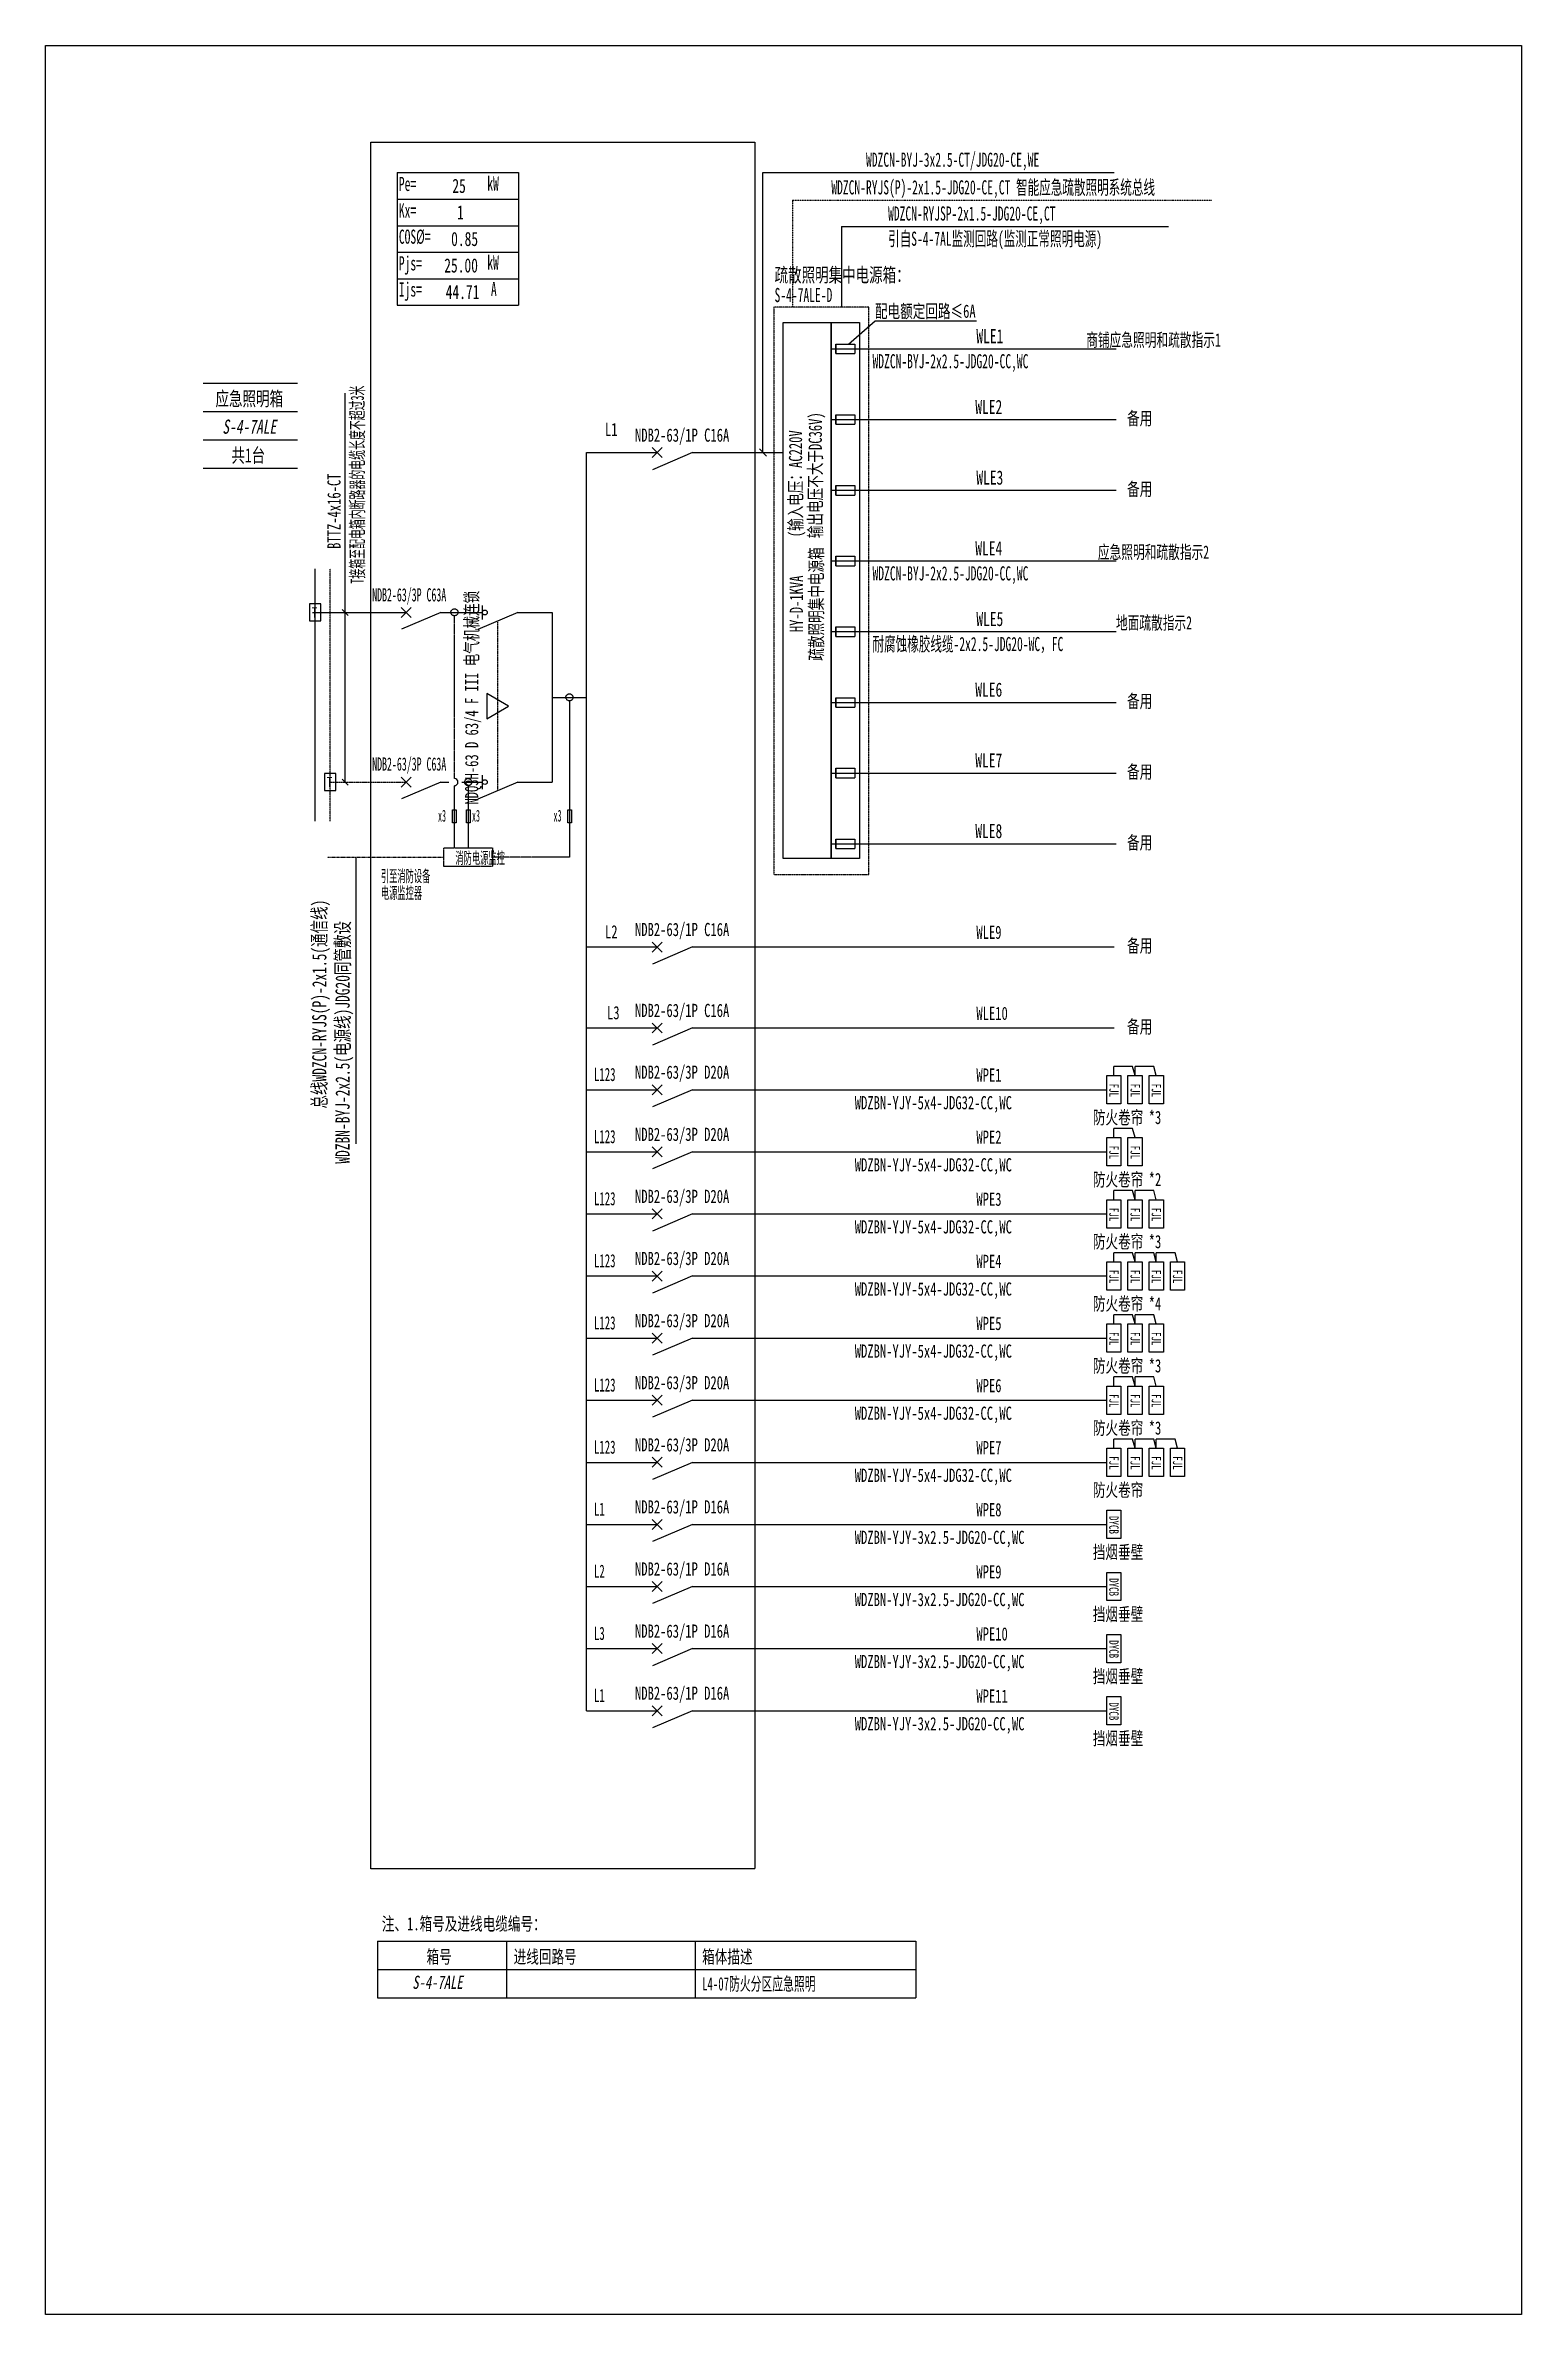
# Model space of a CAD drawing. Extents: x 251903 to 253724, y 318138 to 320938.
import ezdxf
from ezdxf.enums import TextEntityAlignment as Align

# ---------------------------------------------------------------- set-up
doc = ezdxf.new("R2010")
doc.units = 0
doc.header["$MEASUREMENT"] = 0
for name, pattern in [('_点划线L', [1.9, 1.5, -0.17, 0.06, -0.17]), ('_虚线S', [0.25, 0.125, -0.125]), ('DASH', [0.35, 0.25, -0.1]), ('DASHED', [0.75, 0.5, -0.25]), ('DIVIDE', [1.25, 0.5, -0.25, 0, -0.25, 0, -0.25])]:
    doc.linetypes.add(name, pattern=pattern)
for name, color, linetype in [('D_E_Eqpm(强电设备)', 100, 'Continuous'), ('D_E_Eqpm（强电设备）', 100, 'Continuous'), ('D_E_Text(强电文字)', 51, 'Continuous'), ('D_E_Text（强电文字）', 51, 'Continuous'), ('D_E_Wire(强电线缆)', 10, 'Continuous'), ('D_E_Wire（强电线缆）', 10, 'Continuous'), ('D_El_Wire（弱电线缆）', 10, 'Continuous'), ('D_T_TableDim（表格尺寸）', 255, 'Continuous'), ('DQ_Eqpm', 100, 'Continuous'), ('FL04GGFW_E72-配电箱系统图-塔楼部分$0$D_E_Eqpm（强电设备）', 100, 'Continuous'), ('FL09U293_E72-地下室配电箱系统图$0$D_E_Eqpm（强电设备）', 100, 'Continuous'), ('FL09U293_E72-地下室配电箱系统图$0$D_E_Text（强电文字）', 51, 'Continuous'), ('FL09U293_E72-地下室配电箱系统图$0$D_T_TableDim（表格尺寸）', 255, 'Continuous'), ('系统图', 220, 'Continuous')]:
    doc.layers.add(name, color=color, linetype=linetype)
doc.styles.add('FL09U293_E72-地下室配电箱系统图$0$FL04GGFW_E72-配电箱系统图-塔楼部分$0$电气', font='', dxfattribs={"width": 0.7})
doc.styles.add('FL09U293_E72-地下室配电箱系统图$0$FL04GGFW_E72-配电箱系统图-塔楼部分$0$电气箱', font='simhei.ttf', dxfattribs={"width": 0.8, "oblique": 10})
doc.styles.add('FL09U293_E72-地下室配电箱系统图$0$电气', font='', dxfattribs={"width": 0.7})
doc.styles.add('FL09U293_E72-地下室配电箱系统图$0$电气箱', font='simhei.ttf', dxfattribs={"width": 0.8, "oblique": 10})
doc.styles.add('HZ', font='', dxfattribs={"width": 0.7, "height": 400})
doc.styles.add('电气', font='', dxfattribs={"width": 0.7})
doc.styles.get('FL09U293_E72-地下室配电箱系统图$0$FL04GGFW_E72-配电箱系统图-塔楼部分$0$电气').set_extended_font_data('SimSun')
doc.styles.get('FL09U293_E72-地下室配电箱系统图$0$电气').set_extended_font_data('SimSun')
doc.styles.get('HZ').set_extended_font_data('SimSun')
doc.styles.get('电气').set_extended_font_data('SimSun')

msp = doc.modelspace()

# ---------------------------------------------------------------- linework, layer by layer
at = {"layer": 'D_E_Eqpm(强电设备)'}
for p, q in [((252651.5, 320429.3, 0), (252663.9, 320441.6, 0)), ((252663.9, 320429.3, 0), (252651.5, 320441.6, 0)), ((252701.3, 320435.4, 0), (252652.1, 320414.3, 0)), ((252341.8, 320232, 0), (252354.1, 320244.3, 0)), ((252354.1, 320232, 0), (252341.8, 320244.3, 0)), ((252442.1, 320229.4, 0), (252442.1, 320246.9, 0)), ((252341.8, 320022.6, 0), (252354.1, 320034.9, 0)), ((252354.1, 320022.6, 0), (252341.8, 320034.9, 0)), ((252442.1, 320020, 0), (252442.1, 320037.5, 0)), ((252651.5, 319819.1, 0), (252663.9, 319831.4, 0)), ((252663.9, 319819.1, 0), (252651.5, 319831.4, 0)), ((252701.3, 319825.3, 0), (252652.1, 319804.2, 0)), ((252651.5, 319719.2, 0), (252663.9, 319731.5, 0)), ((252663.9, 319719.2, 0), (252651.5, 319731.5, 0)), ((252701.3, 319725.4, 0), (252652.1, 319704.3, 0)), ((252651.5, 319643, 0), (252663.9, 319655.3, 0)), ((252663.9, 319643, 0), (252651.5, 319655.3, 0)), ((252701.3, 319649.2, 0), (252652.1, 319628.1, 0)), ((252651.5, 319566.4, 0), (252663.9, 319578.7, 0)), ((252663.9, 319566.4, 0), (252651.5, 319578.7, 0)), ((252701.3, 319572.5, 0), (252652.1, 319551.4, 0)), ((252651.5, 319489.7, 0), (252663.9, 319502.1, 0)), ((252663.9, 319489.7, 0), (252651.5, 319502.1, 0)), ((252701.3, 319495.9, 0), (252652.1, 319474.8, 0)), ((252651.5, 319413.1, 0), (252663.9, 319425.4, 0)), ((252663.9, 319413.1, 0), (252651.5, 319425.4, 0)), ((252701.3, 319419.3, 0), (252652.1, 319398.1, 0)), ((252651.5, 319336.4, 0), (252663.9, 319348.8, 0)), ((252663.9, 319336.4, 0), (252651.5, 319348.8, 0)), ((252701.3, 319342.6, 0), (252652.1, 319321.5, 0)), ((252651.5, 319259.8, 0), (252663.9, 319272.1, 0)), ((252663.9, 319259.8, 0), (252651.5, 319272.1, 0)), ((252701.3, 319266, 0), (252652.1, 319244.9, 0)), ((252651.5, 319183.2, 0), (252663.9, 319195.5, 0)), ((252663.9, 319183.2, 0), (252651.5, 319195.5, 0)), ((252701.3, 319189.3, 0), (252652.1, 319168.2, 0)), ((252651.5, 319106.5, 0), (252663.9, 319118.9, 0)), ((252663.9, 319106.5, 0), (252651.5, 319118.9, 0)), ((252701.3, 319112.7, 0), (252652.1, 319091.6, 0)), ((252651.5, 319029.9, 0), (252663.9, 319042.2, 0)), ((252663.9, 319029.9, 0), (252651.5, 319042.2, 0)), ((252701.3, 319036.1, 0), (252652.1, 319014.9, 0)), ((252651.5, 318953.3, 0), (252663.9, 318965.6, 0)), ((252663.9, 318953.3, 0), (252651.5, 318965.6, 0)), ((252701.3, 318959.4, 0), (252652.1, 318938.3, 0)), ((252651.5, 318876.6, 0), (252663.9, 318888.9, 0)), ((252663.9, 318876.6, 0), (252651.5, 318888.9, 0)), ((252701.3, 318882.8, 0), (252652.1, 318861.7, 0))]:
    msp.add_line(p, q, dxfattribs=at)
for centre in [(252445.1, 320238.1, 0), (252445.1, 320028.8, 0)]:
    msp.add_circle(centre, 2.97, dxfattribs=at)
at = {"layer": 'D_E_Eqpm（强电设备）'}
for p, q in [((252813.1, 319934.6, 0), (252813.1, 320596, 0)), ((252813.1, 320596, 0), (252872.2, 320596, 0)), ((252872.2, 320596, 0), (252872.2, 319934.6, 0)), ((252485.7, 320238.1, 0), (252436.5, 320217, 0)), ((252474.3, 320122.5, 0), (252447.4, 320138, 0)), ((252447.4, 320138, 0), (252447.4, 320107, 0)), ((252447.4, 320107, 0), (252474.3, 320122.5, 0)), ((252485.7, 320028.8, 0), (252436.5, 320007.6, 0)), ((252872.2, 319934.6, 0), (252813.1, 319934.6, 0)), ((253238.4, 319631.7, 0), (253238.4, 319666.6, 0)), ((253238.4, 319666.6, 0), (253255.9, 319666.6, 0)), ((253255.9, 319666.6, 0), (253255.9, 319631.7, 0)), ((253264.6, 319631.7, 0), (253264.6, 319666.6, 0)), ((253264.6, 319666.6, 0), (253282.1, 319666.6, 0)), ((253282.1, 319666.6, 0), (253282.1, 319631.7, 0)), ((253255.9, 319631.7, 0), (253238.4, 319631.7, 0)), ((253282.1, 319631.7, 0), (253264.6, 319631.7, 0)), ((253238.4, 319555.1, 0), (253238.4, 319590, 0)), ((253238.4, 319590, 0), (253255.9, 319590, 0)), ((253255.9, 319590, 0), (253255.9, 319555.1, 0)), ((253255.9, 319555.1, 0), (253238.4, 319555.1, 0)), ((253238.4, 319478.4, 0), (253238.4, 319513.3, 0)), ((253238.4, 319513.3, 0), (253255.9, 319513.3, 0)), ((253255.9, 319513.3, 0), (253255.9, 319478.4, 0)), ((253264.6, 319478.4, 0), (253264.6, 319513.3, 0)), ((253264.6, 319513.3, 0), (253282.1, 319513.3, 0)), ((253282.1, 319513.3, 0), (253282.1, 319478.4, 0)), ((253255.9, 319478.4, 0), (253238.4, 319478.4, 0)), ((253282.1, 319478.4, 0), (253264.6, 319478.4, 0)), ((253238.4, 319401.8, 0), (253238.4, 319436.7, 0)), ((253238.4, 319436.7, 0), (253255.9, 319436.7, 0)), ((253255.9, 319436.7, 0), (253255.9, 319401.8, 0)), ((253264.6, 319401.8, 0), (253264.6, 319436.7, 0)), ((253264.6, 319436.7, 0), (253282.1, 319436.7, 0)), ((253282.1, 319436.7, 0), (253282.1, 319401.8, 0)), ((253290.8, 319401.8, 0), (253290.8, 319436.7, 0)), ((253290.8, 319436.7, 0), (253308.2, 319436.7, 0)), ((253308.2, 319436.7, 0), (253308.2, 319401.8, 0)), ((253255.9, 319401.8, 0), (253238.4, 319401.8, 0)), ((253282.1, 319401.8, 0), (253264.6, 319401.8, 0)), ((253308.2, 319401.8, 0), (253290.8, 319401.8, 0)), ((253238.4, 319325.2, 0), (253238.4, 319360.1, 0)), ((253238.4, 319360.1, 0), (253255.9, 319360.1, 0)), ((253255.9, 319360.1, 0), (253255.9, 319325.2, 0)), ((253264.6, 319325.2, 0), (253264.6, 319360.1, 0)), ((253264.6, 319360.1, 0), (253282.1, 319360.1, 0)), ((253282.1, 319360.1, 0), (253282.1, 319325.2, 0)), ((253255.9, 319325.2, 0), (253238.4, 319325.2, 0)), ((253282.1, 319325.2, 0), (253264.6, 319325.2, 0)), ((253238.4, 319248.5, 0), (253238.4, 319283.4, 0)), ((253238.4, 319283.4, 0), (253255.9, 319283.4, 0)), ((253255.9, 319283.4, 0), (253255.9, 319248.5, 0)), ((253264.6, 319248.5, 0), (253264.6, 319283.4, 0)), ((253264.6, 319283.4, 0), (253282.1, 319283.4, 0)), ((253282.1, 319283.4, 0), (253282.1, 319248.5, 0)), ((253255.9, 319248.5, 0), (253238.4, 319248.5, 0)), ((253282.1, 319248.5, 0), (253264.6, 319248.5, 0)), ((253238.4, 319171.9, 0), (253238.4, 319206.8, 0)), ((253238.4, 319206.8, 0), (253255.9, 319206.8, 0)), ((253255.9, 319206.8, 0), (253255.9, 319171.9, 0)), ((253264.6, 319171.9, 0), (253264.6, 319206.8, 0)), ((253264.6, 319206.8, 0), (253282.1, 319206.8, 0)), ((253282.1, 319206.8, 0), (253282.1, 319171.9, 0)), ((253290.8, 319171.9, 0), (253290.8, 319206.8, 0)), ((253290.8, 319206.8, 0), (253308.2, 319206.8, 0)), ((253308.2, 319206.8, 0), (253308.2, 319171.9, 0)), ((253255.9, 319171.9, 0), (253238.4, 319171.9, 0)), ((253282.1, 319171.9, 0), (253264.6, 319171.9, 0)), ((253308.2, 319171.9, 0), (253290.8, 319171.9, 0)), ((253212.3, 319095.2, 0), (253212.3, 319130.1, 0)), ((253212.3, 319130.1, 0), (253229.7, 319130.1, 0)), ((253229.7, 319130.1, 0), (253229.7, 319095.2, 0)), ((253229.7, 319095.2, 0), (253212.3, 319095.2, 0)), ((253212.3, 319018.6, 0), (253212.3, 319053.5, 0)), ((253212.3, 319053.5, 0), (253229.7, 319053.5, 0)), ((253229.7, 319053.5, 0), (253229.7, 319018.6, 0)), ((253229.7, 319018.6, 0), (253212.3, 319018.6, 0)), ((253212.3, 318942, 0), (253212.3, 318976.9, 0)), ((253212.3, 318976.9, 0), (253229.7, 318976.9, 0)), ((253229.7, 318976.9, 0), (253229.7, 318942, 0)), ((253229.7, 318942, 0), (253212.3, 318942, 0)), ((253212.3, 318865.3, 0), (253212.3, 318900.2, 0)), ((253212.3, 318900.2, 0), (253229.7, 318900.2, 0)), ((253229.7, 318900.2, 0), (253229.7, 318865.3, 0)), ((253229.7, 318865.3, 0), (253212.3, 318865.3, 0))]:
    msp.add_line(p, q, dxfattribs=at)
at = {"layer": 'D_E_Eqpm（强电设备）', "linetype": 'DASH'}
msp.add_line((252461.1, 320018.2, 0), (252461.1, 320227.6, 0), dxfattribs=at)
at = {"layer": 'D_E_Eqpm（强电设备）', "elevation": 0}
for points in [[(253229.7, 319666.6), (253229.7, 319631.7), (253212.3, 319631.7), (253212.3, 319666.6)], [(253229.7, 319590), (253229.7, 319555.1), (253212.3, 319555.1), (253212.3, 319590)], [(253229.7, 319513.3), (253229.7, 319478.4), (253212.3, 319478.4), (253212.3, 319513.3)], [(253229.7, 319436.7), (253229.7, 319401.8), (253212.3, 319401.8), (253212.3, 319436.7)], [(253229.7, 319360.1), (253229.7, 319325.2), (253212.3, 319325.2), (253212.3, 319360.1)], [(253229.7, 319283.4), (253229.7, 319248.5), (253212.3, 319248.5), (253212.3, 319283.4)], [(253229.7, 319206.8), (253229.7, 319171.9), (253212.3, 319171.9), (253212.3, 319206.8)]]:
    msp.add_lwpolyline(points, close=True, dxfattribs=at)
at = {"layer": 'D_E_Text(强电文字)', "color": 51}
for p, q in [((252272.7, 320028.8, 0), (252272.7, 320508.6, 0)), ((252269, 320241.8, 0), (252276.3, 320234.5, 0)), ((252269, 320032.4, 0), (252276.3, 320025.1, 0)), ((252285.8, 319936.2, 0), (252285.8, 319582.4, 0))]:
    msp.add_line(p, q, dxfattribs=at)
at = {"layer": 'D_E_Text（强电文字）'}
for p, q in [((252336.8, 320781, 0), (252486.8, 320781, 0)), ((252336.8, 320781, 0), (252336.8, 320617.4, 0)), ((252486.8, 320781, 0), (252486.8, 320617.4, 0)), ((252788.1, 320781, 0), (253221.2, 320781, 0)), ((252788.1, 320435.4, 0), (252788.1, 320781, 0)), ((252336.8, 320748.2, 0), (252486.8, 320748.2, 0)), ((252336.8, 320715.5, 0), (252486.8, 320715.5, 0)), ((252336.8, 320682.8, 0), (252486.8, 320682.8, 0)), ((252336.8, 320650.1, 0), (252486.8, 320650.1, 0)), ((252336.8, 320617.4, 0), (252486.8, 320617.4, 0)), ((252893.6, 320569.2, 0), (252926.5, 320598.1, 0)), ((252926.5, 320598.1, 0), (253051.5, 320598.1, 0)), ((252783.7, 320439.9, 0), (252792.6, 320431, 0))]:
    msp.add_line(p, q, dxfattribs=at)
at = {"layer": 'D_E_Wire(强电线缆)'}
for p, q in [((252235.7, 319980.7, 0), (252235.7, 320292, 0)), ((252232.4, 320238.1, 0), (252347.9, 320238.1, 0)), ((252390.7, 320238.1, 0), (252442.1, 320238.1, 0)), ((252485.7, 320238.1, 0), (252528.3, 320238.1, 0)), ((252390.7, 320028.8, 0), (252400.5, 320028.8, 0)), ((252416.6, 320028.8, 0), (252442.1, 320028.8, 0)), ((252485.7, 320028.8, 0), (252528.3, 320028.8, 0))]:
    msp.add_line(p, q, dxfattribs=at)
at = {"layer": 'D_E_Wire(强电线缆)', "linetype": 'DASH'}
for p, q in [((252254.3, 319980.7, 0), (252254.3, 320292, 0)), ((252254.3, 320028.8, 0), (252347.9, 320028.8, 0))]:
    msp.add_line(p, q, dxfattribs=at)
at = {"layer": 'D_E_Wire（强电线缆）', "color": 10}
for p, q in [((252885.1, 320714.5, 0), (252885.1, 320615.1, 0)), ((252885.1, 320714.5, 0), (253288.4, 320714.5, 0)), ((252872.2, 320563.4, 0), (253223.7, 320563.4, 0)), ((252872.2, 320476.2, 0), (253223.7, 320476.2, 0)), ((252872.2, 320388.9, 0), (253223.7, 320388.9, 0)), ((252872.2, 320301.7, 0), (253223.7, 320301.7, 0)), ((252872.2, 320214.5, 0), (253223.7, 320214.5, 0)), ((252872.2, 320127.2, 0), (253223.7, 320127.2, 0)), ((252872.2, 320040, 0), (253223.7, 320040, 0)), ((252872.2, 319952.7, 0), (253223.7, 319952.7, 0))]:
    msp.add_line(p, q, dxfattribs=at)
at = {"layer": 'D_E_Wire（强电线缆）'}
for p, q in [((252570.5, 318882.8, 0), (252570.5, 320435.4, 0)), ((252570.5, 320435.4, 0), (252657.7, 320435.4, 0)), ((252701.3, 320435.4, 0), (252813.1, 320435.4, 0)), ((252528.3, 320238.1, 0), (252528.3, 320028.8, 0)), ((252528.3, 320133.4, 0), (252570.5, 320133.4, 0)), ((252549.4, 320129.1, 0), (252549.4, 319936.2, 0)), ((252424.5, 320024.4, 0), (252424.5, 319947.8, 0)), ((252405.3, 319994.5, 0), (252409.9, 319994.5, 0)), ((252405.3, 319978.4, 0), (252405.3, 319994.5, 0)), ((252409.9, 319994.5, 0), (252409.9, 319978.4, 0)), ((252422.5, 319994.5, 0), (252427.1, 319994.5, 0)), ((252422.5, 319978.4, 0), (252422.5, 319994.5, 0)), ((252427.1, 319994.5, 0), (252427.1, 319978.4, 0)), ((252547.3, 319994.5, 0), (252551.8, 319994.5, 0)), ((252547.3, 319978.4, 0), (252547.3, 319994.5, 0)), ((252551.8, 319994.5, 0), (252551.8, 319978.4, 0)), ((252409.9, 319978.4, 0), (252405.3, 319978.4, 0)), ((252427.1, 319978.4, 0), (252422.5, 319978.4, 0)), ((252551.8, 319978.4, 0), (252547.3, 319978.4, 0)), ((252570.5, 319825.3, 0), (252657.7, 319825.3, 0)), ((252701.3, 319825.3, 0), (253221.2, 319825.3, 0)), ((252570.5, 319725.4, 0), (252657.7, 319725.4, 0)), ((252701.3, 319725.4, 0), (253221.2, 319725.4, 0)), ((253244.2, 319677.9, 0), (253221, 319677.9, 0)), ((253221, 319666.6, 0), (253221, 319677.9, 0)), ((253247.2, 319666.6, 0), (253244.2, 319677.9, 0)), ((253270.3, 319677.9, 0), (253247.2, 319677.9, 0)), ((253247.2, 319666.6, 0), (253247.2, 319677.9, 0)), ((253273.3, 319666.6, 0), (253270.3, 319677.9, 0)), ((252570.5, 319649.2, 0), (252657.7, 319649.2, 0)), ((252701.3, 319649.2, 0), (253212.3, 319649.2, 0)), ((253244.2, 319601.2, 0), (253221, 319601.2, 0)), ((253221, 319590, 0), (253221, 319601.2, 0)), ((253247.2, 319590, 0), (253244.2, 319601.2, 0)), ((252570.5, 319572.5, 0), (252657.7, 319572.5, 0)), ((252701.3, 319572.5, 0), (253212.3, 319572.5, 0)), ((253244.2, 319524.6, 0), (253221, 319524.6, 0)), ((253221, 319513.3, 0), (253221, 319524.6, 0)), ((253247.2, 319513.3, 0), (253244.2, 319524.6, 0)), ((253270.3, 319524.6, 0), (253247.2, 319524.6, 0)), ((253247.2, 319513.3, 0), (253247.2, 319524.6, 0)), ((253273.3, 319513.3, 0), (253270.3, 319524.6, 0)), ((252570.5, 319495.9, 0), (252657.7, 319495.9, 0)), ((252701.3, 319495.9, 0), (253212.3, 319495.9, 0)), ((253244.2, 319447.9, 0), (253221, 319447.9, 0)), ((253221, 319436.7, 0), (253221, 319447.9, 0)), ((253247.2, 319436.7, 0), (253244.2, 319447.9, 0)), ((253270.3, 319447.9, 0), (253247.2, 319447.9, 0)), ((253247.2, 319436.7, 0), (253247.2, 319447.9, 0)), ((253273.3, 319436.7, 0), (253270.3, 319447.9, 0)), ((253296.5, 319447.9, 0), (253273.3, 319447.9, 0)), ((253273.3, 319436.7, 0), (253273.3, 319447.9, 0)), ((253299.5, 319436.7, 0), (253296.5, 319447.9, 0)), ((252570.5, 319419.3, 0), (252657.7, 319419.3, 0)), ((252701.3, 319419.3, 0), (253212.3, 319419.3, 0)), ((253244.2, 319371.3, 0), (253221, 319371.3, 0)), ((253221, 319360.1, 0), (253221, 319371.3, 0)), ((253247.2, 319360.1, 0), (253244.2, 319371.3, 0)), ((253270.3, 319371.3, 0), (253247.2, 319371.3, 0)), ((253247.2, 319360.1, 0), (253247.2, 319371.3, 0)), ((253273.3, 319360.1, 0), (253270.3, 319371.3, 0)), ((252570.5, 319342.6, 0), (252657.7, 319342.6, 0)), ((252701.3, 319342.6, 0), (253212.3, 319342.6, 0)), ((253244.2, 319294.7, 0), (253221, 319294.7, 0)), ((253221, 319283.4, 0), (253221, 319294.7, 0)), ((253247.2, 319283.4, 0), (253244.2, 319294.7, 0)), ((253270.3, 319294.7, 0), (253247.2, 319294.7, 0)), ((253247.2, 319283.4, 0), (253247.2, 319294.7, 0)), ((253273.3, 319283.4, 0), (253270.3, 319294.7, 0)), ((252570.5, 319266, 0), (252657.7, 319266, 0)), ((252701.3, 319266, 0), (253212.3, 319266, 0)), ((253244.2, 319218, 0), (253221, 319218, 0)), ((253221, 319206.8, 0), (253221, 319218, 0)), ((253247.2, 319206.8, 0), (253244.2, 319218, 0)), ((253270.3, 319218, 0), (253247.2, 319218, 0)), ((253247.2, 319206.8, 0), (253247.2, 319218, 0)), ((253273.3, 319206.8, 0), (253270.3, 319218, 0)), ((253296.5, 319218, 0), (253273.3, 319218, 0)), ((253273.3, 319206.8, 0), (253273.3, 319218, 0)), ((253299.5, 319206.8, 0), (253296.5, 319218, 0)), ((252570.5, 319189.3, 0), (252657.7, 319189.3, 0)), ((252701.3, 319189.3, 0), (253212.3, 319189.3, 0)), ((252570.5, 319112.7, 0), (252657.7, 319112.7, 0)), ((252701.3, 319112.7, 0), (253212.3, 319112.7, 0)), ((252570.5, 319036.1, 0), (252657.7, 319036.1, 0)), ((252701.3, 319036.1, 0), (253212.3, 319036.1, 0)), ((252570.5, 318959.4, 0), (252657.7, 318959.4, 0)), ((252701.3, 318959.4, 0), (253212.3, 318959.4, 0)), ((252570.5, 318882.8, 0), (252657.7, 318882.8, 0)), ((252701.3, 318882.8, 0), (253212.3, 318882.8, 0))]:
    msp.add_line(p, q, dxfattribs=at)
at = {"layer": 'D_E_Wire（强电线缆）', "linetype": '_点划线L'}
for p, q in [((252407.6, 320033.1, 0), (252407.6, 320234, 0)), ((252407.6, 319947.8, 0), (252407.6, 320024.4, 0)), ((252394.3, 319947.8, 0), (252454.6, 319947.8, 0)), ((252394.3, 319924.5, 0), (252394.3, 319947.8, 0)), ((252454.6, 319947.8, 0), (252454.6, 319924.5, 0)), ((252549.4, 319936.2, 0), (252454.6, 319936.2, 0)), ((252454.6, 319924.5, 0), (252394.3, 319924.5, 0))]:
    msp.add_line(p, q, dxfattribs=at)
at = {"layer": 'D_E_Wire（强电线缆）', "linetype": '_虚线S'}
msp.add_line((252251, 319936.2, 0), (252394.3, 319936.2, 0), dxfattribs=at)
at = {"layer": 'D_E_Wire（强电线缆）', "linetype": '_点划线L'}
for centre in [(252407.6, 320238.4, 0), (252549.4, 320133.4, 0), (252424.5, 320028.8, 0)]:
    msp.add_circle(centre, 4.36, dxfattribs=at)
at = {"layer": 'D_E_Wire（强电线缆）'}
msp.add_arc((252407.6, 320028.8, 0), 4.36, 270, 90, dxfattribs=at)
at = {"layer": 'D_El_Wire（弱电线缆）', "color": 200, "linetype": 'DIVIDE'}
for q in [(253341.8, 320746.8, 0), (252824.8, 320615.1, 0)]:
    msp.add_line((252824.8, 320746.8, 0), q, dxfattribs=at)
at = {"layer": 'D_T_TableDim（表格尺寸）', "linetype": 'DASHED'}
for p, q in [((252304.4, 318687.5, 0), (252304.4, 320818.5, 0)), ((252304.4, 320818.5, 0), (252778.1, 320818.5, 0)), ((252778.1, 320818.5, 0), (252778.1, 318687.5, 0)), ((252778.1, 318687.5, 0), (252304.4, 318687.5, 0))]:
    msp.add_line(p, q, dxfattribs=at)
at = {"layer": 'D_T_TableDim（表格尺寸）', "linetype": 'DASH'}
for p, q in [((252918.8, 320615.1, 0), (252801.5, 320615.1, 0)), ((252801.5, 320615.1, 0), (252801.5, 319914.6, 0)), ((252918.8, 319914.6, 0), (252918.8, 320615.1, 0)), ((252801.5, 319914.6, 0), (252918.8, 319914.6, 0))]:
    msp.add_line(p, q, dxfattribs=at)
at = {"layer": 'DQ_Eqpm'}
for p, q in [((252242.7, 320248.8, 0), (252228.8, 320248.8, 0)), ((252228.8, 320248.8, 0), (252228.8, 320227.9, 0)), ((252242.7, 320227.9, 0), (252242.7, 320248.8, 0)), ((252228.8, 320227.9, 0), (252242.7, 320227.9, 0)), ((252261.3, 320039.4, 0), (252247.4, 320039.4, 0)), ((252247.4, 320039.4, 0), (252247.4, 320018.5, 0)), ((252247.4, 320018.5, 0), (252261.3, 320018.5, 0)), ((252261.3, 320018.5, 0), (252261.3, 320039.4, 0))]:
    msp.add_line(p, q, dxfattribs=at)
at = {"layer": 'FL04GGFW_E72-配电箱系统图-塔楼部分$0$D_E_Eqpm（强电设备）'}
for p, q in [((252872.2, 319934.6, 0), (252872.2, 320596, 0)), ((252872.2, 320596, 0), (252907.1, 320596, 0)), ((252907.1, 320596, 0), (252907.1, 319934.6, 0)), ((252878.1, 320569.2, 0), (252901.3, 320569.2, 0)), ((252878.1, 320569.2, 0), (252878.1, 320569.2, 0)), ((252878.1, 320569.2, 0), (252878.1, 320557.6, 0)), ((252878.1, 320557.6, 0), (252878.1, 320569.2, 0)), ((252878.1, 320557.6, 0), (252901.3, 320557.6, 0)), ((252878.1, 320557.6, 0), (252878.1, 320557.6, 0)), ((252901.3, 320569.2, 0), (252901.3, 320557.6, 0)), ((252878.1, 320482, 0), (252901.3, 320482, 0)), ((252878.1, 320482, 0), (252878.1, 320482, 0)), ((252878.1, 320482, 0), (252878.1, 320470.4, 0)), ((252878.1, 320470.4, 0), (252878.1, 320482, 0)), ((252878.1, 320470.4, 0), (252901.3, 320470.4, 0)), ((252878.1, 320470.4, 0), (252878.1, 320470.4, 0)), ((252901.3, 320482, 0), (252901.3, 320470.4, 0)), ((252878, 320394.8, 0), (252901.3, 320394.8, 0)), ((252878, 320394.8, 0), (252878, 320394.8, 0)), ((252878, 320394.8, 0), (252878, 320383.1, 0)), ((252878, 320383.1, 0), (252878, 320394.8, 0)), ((252878, 320383.1, 0), (252901.3, 320383.1, 0)), ((252878, 320383.1, 0), (252878, 320383.1, 0)), ((252901.3, 320394.8, 0), (252901.3, 320383.1, 0)), ((252878.1, 320307.5, 0), (252901.3, 320307.5, 0)), ((252878.1, 320307.5, 0), (252878.1, 320307.5, 0)), ((252878.1, 320307.5, 0), (252878.1, 320295.9, 0)), ((252878.1, 320295.9, 0), (252878.1, 320307.5, 0)), ((252878.1, 320295.9, 0), (252901.3, 320295.9, 0)), ((252878.1, 320295.9, 0), (252878.1, 320295.9, 0)), ((252901.3, 320307.5, 0), (252901.3, 320295.9, 0)), ((252878.1, 320220.3, 0), (252901.3, 320220.3, 0)), ((252878.1, 320220.3, 0), (252878.1, 320220.3, 0)), ((252878.1, 320220.3, 0), (252878.1, 320208.6, 0)), ((252878.1, 320208.6, 0), (252878.1, 320220.3, 0)), ((252901.3, 320220.3, 0), (252901.3, 320208.6, 0)), ((252878.1, 320208.6, 0), (252901.3, 320208.6, 0)), ((252878.1, 320208.6, 0), (252878.1, 320208.6, 0)), ((252878.1, 320133, 0), (252901.3, 320133, 0)), ((252878.1, 320133, 0), (252878.1, 320133, 0)), ((252878.1, 320133, 0), (252878.1, 320121.4, 0)), ((252878.1, 320121.4, 0), (252878.1, 320133, 0)), ((252901.3, 320133, 0), (252901.3, 320121.4, 0)), ((252878.1, 320121.4, 0), (252901.3, 320121.4, 0)), ((252878.1, 320121.4, 0), (252878.1, 320121.4, 0)), ((252878.1, 320045.8, 0), (252901.3, 320045.8, 0)), ((252878.1, 320045.8, 0), (252878.1, 320045.8, 0)), ((252878.1, 320045.8, 0), (252878.1, 320034.2, 0)), ((252878.1, 320034.2, 0), (252878.1, 320045.8, 0)), ((252901.3, 320045.8, 0), (252901.3, 320034.2, 0)), ((252878.1, 320034.2, 0), (252901.3, 320034.2, 0)), ((252878.1, 320034.2, 0), (252878.1, 320034.2, 0)), ((252878.1, 319958.5, 0), (252901.3, 319958.5, 0)), ((252878.1, 319958.5, 0), (252878.1, 319958.5, 0)), ((252878.1, 319958.5, 0), (252878.1, 319946.9, 0)), ((252878.1, 319946.9, 0), (252878.1, 319958.5, 0)), ((252901.3, 319958.5, 0), (252901.3, 319946.9, 0)), ((252907.1, 319934.6, 0), (252872.2, 319934.6, 0)), ((252878.1, 319946.9, 0), (252901.3, 319946.9, 0)), ((252878.1, 319946.9, 0), (252878.1, 319946.9, 0))]:
    msp.add_line(p, q, dxfattribs=at)
at = {"layer": 'FL09U293_E72-地下室配电箱系统图$0$D_E_Eqpm（强电设备）'}
for p, q in [((252390.7, 320238.1, 0), (252342.3, 320217.4, 0)), ((252390.7, 320028.8, 0), (252342.3, 320008, 0))]:
    msp.add_line(p, q, dxfattribs=at)
at = {"layer": 'FL09U293_E72-地下室配电箱系统图$0$D_T_TableDim（表格尺寸）'}
for p, q in [((252097.5, 320521, 0), (252213.8, 320521, 0)), ((252097.5, 320486.1, 0), (252213.8, 320486.1, 0)), ((252097.5, 320451.2, 0), (252213.8, 320451.2, 0)), ((252097.5, 320416.3, 0), (252213.8, 320416.3, 0))]:
    msp.add_line(p, q, dxfattribs=at)
at = {"layer": 'FL09U293_E72-地下室配电箱系统图$0$D_T_TableDim（表格尺寸）', "ltscale": 3.5}
for p, q in [((252312.5, 318598.3, 0), (252976.9, 318598.3, 0)), ((252312.5, 318598.3, 0), (252312.5, 318528.5, 0)), ((252471.8, 318598.3, 0), (252471.8, 318528.5, 0)), ((252704.7, 318598.3, 0), (252704.7, 318528.5, 0)), ((252976.9, 318598.3, 0), (252976.9, 318528.5, 0)), ((252312.5, 318563.4, 0), (252976.9, 318563.4, 0)), ((252312.5, 318563.4, 0), (252976.9, 318563.4, 0)), ((252312.5, 318528.5, 0), (252976.9, 318528.5, 0))]:
    msp.add_line(p, q, dxfattribs=at)
at = {"layer": '系统图', "ltscale": 9973.992009}
msp.add_lwpolyline([(251903, 320938), (253724, 320938), (253724, 318137.5), (251903, 318137.5)], close=True, dxfattribs=at)

# ---------------------------------------------------------------- texts
at = {"layer": 'D_E_Eqpm（强电设备）', "color": 51, "style": '电气', "width": 0.7}
for s, p in [('FJL', (253221.1, 319648.4, 0)), ('FJL', (253247.3, 319648.4, 0)), ('FJL', (253273.4, 319648.4, 0)), ('FJL', (253221.1, 319571.8, 0)), ('FJL', (253247.3, 319571.8, 0)), ('FJL', (253221.1, 319495.1, 0)), ('FJL', (253247.3, 319495.1, 0)), ('FJL', (253273.4, 319495.1, 0)), ('FJL', (253221.1, 319418.5, 0)), ('FJL', (253247.3, 319418.5, 0)), ('FJL', (253273.4, 319418.5, 0)), ('FJL', (253299.6, 319418.5, 0)), ('FJL', (253221.1, 319341.9, 0)), ('FJL', (253247.3, 319341.9, 0)), ('FJL', (253273.4, 319341.9, 0)), ('FJL', (253221.1, 319265.2, 0)), ('FJL', (253247.3, 319265.2, 0)), ('FJL', (253273.4, 319265.2, 0)), ('FJL', (253221.1, 319188.6, 0)), ('FJL', (253247.3, 319188.6, 0)), ('FJL', (253273.4, 319188.6, 0)), ('FJL', (253299.6, 319188.6, 0)), ('DYCB', (253221.1, 319112, 0)), ('DYCB', (253221.1, 319035.3, 0)), ('DYCB', (253221.1, 318958.7, 0)), ('DYCB', (253221.1, 318882, 0))]:
    msp.add_text(s, height=11.63, rotation=270, dxfattribs=at).set_placement(p, align=Align.MIDDLE)
at = {"layer": 'D_E_Text(强电文字)', "color": 51, "style": '电气'}
for s, height, width, p in [('疏散照明集中电源箱：', 17.45, 0.7, (252802.5, 320646, 0)), ('L1', 16.29, 0.7, (252593.3, 320455.9, 0)), ('NDB2-63/1P C16A', 16.285, 0.7, (252630.3, 320448.9, 0)), ('备用', 16.29, 0.7, (253237.3, 320469.6, 0)), ('备用', 16.29, 0.7, (253237.3, 320382.3, 0)), ('备用', 16.29, 0.7, (253237.3, 320120.6, 0)), ('备用', 16.29, 0.7, (253237.3, 320033.4, 0)), ('备用', 16.29, 0.7, (253237.3, 319946.1, 0)), ('L2', 16.29, 0.7, (252593.3, 319835.9, 0)), ('NDB2-63/1P C16A', 16.285, 0.7, (252630.3, 319838.8, 0)), ('WLE9', 16.29, 0.7, (253051.4, 319835.3, 0)), ('备用', 16.29, 0.7, (253237.3, 319818.7, 0)), ('L3', 16.29, 0.7, (252595.8, 319736.1, 0)), ('NDB2-63/1P C16A', 16.285, 0.7, (252630.3, 319738.9, 0)), ('WLE10', 16.29, 0.7, (253051.4, 319735.3, 0)), ('备用', 16.29, 0.7, (253237.3, 319718.8, 0)), ('NDB2-63/3P D20A', 16.285, 0.7, (252630.3, 319662.7, 0)), ('L123', 16.29, 0.6, (252579.7, 319659.9, 0)), ('WPE1', 16.29, 0.7, (253051.4, 319659.1, 0)), ('WDZBN-YJY-5x4-JDG32-CC,WC ', 16.285, 0.7, (252901.4, 319625, 0)), ('防火卷帘', 16.29, 0.7, (253195.1, 319606.8, 0)), ('*3', 16.29, 0.7, (253264, 319606.8, 0)), ('L123', 16.29, 0.6, (252579.7, 319583.2, 0)), ('NDB2-63/3P D20A', 16.285, 0.7, (252630.3, 319586, 0)), ('WPE2', 16.29, 0.7, (253051.4, 319582.5, 0)), ('WDZBN-YJY-5x4-JDG32-CC,WC ', 16.285, 0.7, (252901.4, 319548.4, 0)), ('防火卷帘', 16.29, 0.7, (253195.1, 319530.2, 0)), ('*2', 16.29, 0.7, (253264, 319530.2, 0)), ('L123', 16.29, 0.6, (252579.7, 319506.6, 0)), ('NDB2-63/3P D20A', 16.285, 0.7, (252630.3, 319509.4, 0)), ('WPE3', 16.29, 0.7, (253051.4, 319505.9, 0)), ('WDZBN-YJY-5x4-JDG32-CC,WC ', 16.285, 0.7, (252901.4, 319471.8, 0)), ('防火卷帘', 16.29, 0.7, (253195.1, 319453.6, 0)), ('*3', 16.29, 0.7, (253264, 319453.6, 0)), ('L123', 16.29, 0.6, (252579.7, 319430, 0)), ('NDB2-63/3P D20A', 16.285, 0.7, (252630.3, 319432.8, 0)), ('WPE4', 16.29, 0.7, (253051.4, 319429.2, 0)), ('WDZBN-YJY-5x4-JDG32-CC,WC ', 16.285, 0.7, (252901.4, 319395.1, 0)), ('L123', 16.29, 0.6, (252579.7, 319353.3, 0)), ('NDB2-63/3P D20A', 16.285, 0.7, (252630.3, 319356.1, 0)), ('防火卷帘', 16.29, 0.7, (253195.1, 319376.9, 0)), ('*4', 16.29, 0.7, (253264, 319376.9, 0)), ('WPE5', 16.29, 0.7, (253051.4, 319352.6, 0)), ('WDZBN-YJY-5x4-JDG32-CC,WC ', 16.285, 0.7, (252901.4, 319318.5, 0)), ('防火卷帘', 16.29, 0.7, (253195.1, 319300.3, 0)), ('*3', 16.29, 0.7, (253264, 319300.3, 0)), ('L123', 16.29, 0.6, (252579.7, 319276.7, 0)), ('NDB2-63/3P D20A', 16.285, 0.7, (252630.3, 319279.5, 0)), ('WPE6', 16.29, 0.7, (253051.4, 319275.9, 0)), ('WDZBN-YJY-5x4-JDG32-CC,WC ', 16.285, 0.7, (252901.4, 319241.8, 0)), ('防火卷帘', 16.29, 0.7, (253195.1, 319223.6, 0)), ('*3', 16.29, 0.7, (253264, 319223.6, 0)), ('L123', 16.29, 0.6, (252579.7, 319200, 0)), ('NDB2-63/3P D20A', 16.285, 0.7, (252630.3, 319202.8, 0)), ('WPE7', 16.29, 0.7, (253051.4, 319199.3, 0)), ('WDZBN-YJY-5x4-JDG32-CC,WC ', 16.285, 0.7, (252901.4, 319165.2, 0)), ('防火卷帘', 16.29, 0.7, (253195.1, 319147, 0)), ('L1', 16.29, 0.6, (252579.7, 319123.4, 0)), ('NDB2-63/1P D16A', 16.285, 0.7, (252630.3, 319126.2, 0)), ('WPE8', 16.29, 0.7, (253051.4, 319122.7, 0)), ('WDZBN-YJY-3x2.5-JDG20-CC,WC ', 16.285, 0.7, (252901.4, 319088.6, 0)), ('挡烟垂壁', 16.29, 0.7, (253195.1, 319070.4, 0)), ('L2', 16.29, 0.6, (252579.7, 319046.8, 0)), ('NDB2-63/1P D16A', 16.285, 0.7, (252630.3, 319049.6, 0)), ('WPE9', 16.29, 0.7, (253051.4, 319046, 0)), ('WDZBN-YJY-3x2.5-JDG20-CC,WC ', 16.285, 0.7, (252901.4, 319011.9, 0)), ('挡烟垂壁', 16.29, 0.7, (253195.1, 318993.7, 0)), ('L3', 16.29, 0.6, (252579.7, 318970.1, 0)), ('NDB2-63/1P D16A', 16.285, 0.7, (252630.3, 318972.9, 0)), ('WPE10', 16.29, 0.7, (253051.4, 318969.4, 0)), ('WDZBN-YJY-3x2.5-JDG20-CC,WC ', 16.285, 0.7, (252901.4, 318935.3, 0)), ('挡烟垂壁', 16.29, 0.7, (253195.1, 318917.1, 0)), ('L1', 16.29, 0.6, (252579.7, 318893.5, 0)), ('NDB2-63/1P D16A', 16.285, 0.7, (252630.3, 318896.3, 0)), ('WPE11', 16.29, 0.7, (253051.4, 318892.7, 0)), ('WDZBN-YJY-3x2.5-JDG20-CC,WC ', 16.285, 0.7, (252901.4, 318858.6, 0)), ('挡烟垂壁', 16.29, 0.7, (253195.1, 318840.5, 0))]:
    msp.add_text(s, height=height, dxfattribs=dict(at, width=width)).set_placement(p)
at = {"layer": 'D_E_Text(强电文字)', "color": 51, "style": '电气', "width": 0.65}
for s, height, p in [('商铺应急照明和疏散指示1', 16.285, (253269.9, 320574.8, 0)), ('应急照明和疏散指示2', 16.29, (253269.9, 320313, 0)), ('地面疏散指示2', 16.29, (253270.5, 320225.8, 0))]:
    msp.add_text(s, height=height, dxfattribs=at).set_placement(p, align=Align.MIDDLE)
at = {"layer": 'D_E_Text(强电文字)', "color": 51, "style": '电气'}
for s, width, p in [('T接箱至配电箱内断路器的电缆长度不超过3米', 0.55, (252295.8, 320273.8, 0)), ('BTTZ-4x16-CT', 0.7, (252267.1, 320316.6, 0))]:
    msp.add_text(s, height=16.285, rotation=90, dxfattribs=dict(at, width=width)).set_placement(p)
at = {"layer": 'D_E_Text(强电文字)', "style": 'FL09U293_E72-地下室配电箱系统图$0$FL04GGFW_E72-配电箱系统图-塔楼部分$0$电气', "width": 0.7}
for s, p in [('应急照明箱', (252154.5, 320502.3, 0)), ('共1台', (252153.3, 320432.5, 0))]:
    msp.add_text(s, height=17.45, dxfattribs=at).set_placement(p, align=Align.MIDDLE)
at = {"layer": 'D_E_Text(强电文字)', "style": 'FL09U293_E72-地下室配电箱系统图$0$FL04GGFW_E72-配电箱系统图-塔楼部分$0$电气箱', "oblique": 10, "width": 0.7}
msp.add_text('S-4-7ALE', height=17.45, dxfattribs=at).set_placement((252154.5, 320467.4, 0), align=Align.MIDDLE)
at = {"layer": 'D_E_Text（强电文字）', "style": '电气'}
for s, height, width, p in [('WDZCN-BYJ-3x2.5-CT/JDG20-CE,WE', 17.449, 0.6, (252915.3, 320788.2, 0)), ('25', 17.45, 0.7, (252405, 320755.9, 0)), ('1', 17.4, 0.7, (252410.8, 320723.2, 0)), (' 0.85', 17.45, 0.7, (252395.2, 320690.4, 0)), ('WLE1', 17.45, 0.7, (253051.4, 320570.4, 0)), ('WDZCN-BYJ-2x2.5-JDG20-CC,WC', 17.449, 0.6, (252923.3, 320539.5, 0)), ('WLE2', 17.45, 0.7, (253050.1, 320483.1, 0)), ('WLE3', 17.45, 0.7, (253051.4, 320395.9, 0)), ('WLE4', 17.45, 0.7, (253050.1, 320308.6, 0)), ('WDZCN-BYJ-2x2.5-JDG20-CC,WC', 17.449, 0.6, (252923.3, 320277.7, 0)), ('WLE5', 17.45, 0.7, (253051.4, 320221.4, 0)), ('耐腐蚀橡胶线缆-2x2.5-JDG20-WC，FC', 17.449, 0.6, (252923.3, 320190.5, 0)), ('WLE6', 17.45, 0.7, (253050.1, 320134.2, 0)), ('WLE7', 17.45, 0.7, (253050.1, 320046.9, 0)), ('WLE8', 17.45, 0.7, (253050.1, 319959.7, 0))]:
    msp.add_text(s, height=height, dxfattribs=dict(at, width=width)).set_placement(p)
at = {"layer": 'D_E_Text（强电文字）', "linetype": 'Continuous', "style": '电气', "width": 0.6}
for s, height, p in [('Pe=', 17.45, (252339, 320758.3, 0)), ('kW', 17.45, (252448.1, 320758.9, 0)), ('Kx=', 17.45, (252339, 320725.5, 0)), ('COS%%C=', 17.45, (252339, 320693.2, 0)), ('Pjs=', 17.45, (252339, 320660.3, 0)), ('kW', 17.45, (252448.1, 320661.4, 0)), ('Ijs=', 17.45, (252339, 320628, 0)), ('A', 17.4, (252452.6, 320628.7, 0))]:
    msp.add_text(s, height=height, dxfattribs=at).set_placement(p)
at = {"layer": 'D_E_Text（强电文字）', "color": 51, "style": '电气', "width": 0.6}
for s, height, p in [('WDZCN-RYJS(P)-2x1.5-JDG20-CE,CT 智能应急疏散照明系统总线', 17.449, (252872.5, 320754.1, 0)), ('WDZCN-RYJSP-2x1.5-JDG20-CE,CT', 17.449, (252942.5, 320721.8, 0)), ('引自S-4-7AL监测回路(监测正常照明电源)', 17.449, (252942.5, 320690.7, 0)), ('S-4-7ALE-D', 17.45, (252802.5, 320621.2, 0))]:
    msp.add_text(s, height=height, dxfattribs=at).set_placement(p)
at = {"layer": 'D_E_Text（强电文字）', "color": 6, "style": '电气', "width": 0.7}
for s, p in [('25.00', (252395, 320657.7, 0)), ('44.71', (252396.8, 320625, 0))]:
    msp.add_text(s, height=17.45, dxfattribs=at).set_placement(p)
at = {"layer": 'D_E_Text（强电文字）', "style": '电气'}
for s, height, width, p in [('配电额定回路≤6A', 16.29, 0.7, (252988.4, 320610.3, 0)), ('NDB2-63/3P C63A', 16.285, 0.55, (252351.8, 320258.6, 0)), ('NDB2-63/3P C63A', 16.285, 0.55, (252351.8, 320049.8, 0))]:
    msp.add_text(s, height=height, dxfattribs=dict(at, width=width)).set_placement(p, align=Align.MIDDLE)
at = {"layer": 'D_E_Text（强电文字）', "color": 51, "style": '电气', "width": 0.7}
for s, height, p in [('(输入电压：AC220V', 16.285, (252829.3, 320397, 0)), ('输出电压不大于DC36V)', 16.285, (252853.6, 320407.5, 0)), ('疏散照明集中电源箱', 16.29, (252853.6, 320248.6, 0)), ('HY-D-1KVA', 16.29, (252829.3, 320248.8, 0))]:
    msp.add_text(s, height=height, rotation=90, dxfattribs=at).set_placement(p, align=Align.MIDDLE)
at = {"layer": 'D_E_Text（强电文字）', "style": '电气', "width": 0.7}
msp.add_text('NDQ3H-63 D 63/4 F III 电气机械连锁', height=16.285, rotation=90, dxfattribs=at).set_placement((252429.6, 320133, 0), align=Align.MIDDLE)
for s, p in [('总线WDZCN-RYJS(P)-2x1.5(通信线)', (252249.6, 319625.9)), ('WDZBN-BYJ-2x2.5(电源线)JDG20同管敷设', (252278.3, 319557.9))]:
    msp.add_text(s, height=17.449, rotation=90, dxfattribs=at).set_placement(p)
at = {"layer": 'D_E_Wire（强电线缆）', "color": 51, "linetype": 'Continuous', "style": 'HZ', "width": 0.5}
for s, p in [('x3', (252387.3, 319980.1, 0)), ('x3', (252429.2, 319980.1, 0)), ('x3', (252529.8, 319980.1, 0)), ('消防电源监控', (252408.7, 319928, 0)), ('引至消防设备', (252316.8, 319905.6, 0)), ('电源监控器', (252316.8, 319884.8, 0))]:
    msp.add_text(s, height=14.54, dxfattribs=at).set_placement(p)
at = {"layer": 'DQ_Eqpm', "color": 51, "style": '电气', "width": 0.8}
for p in [(252231.5, 320231.8, 0), (252250.1, 320022.4, 0)]:
    msp.add_text('T', height=12.8, dxfattribs=at).set_placement(p)
at = {"layer": 'FL09U293_E72-地下室配电箱系统图$0$D_E_Text（强电文字）', "style": 'FL09U293_E72-地下室配电箱系统图$0$电气'}
for s, height, width, p in [('注、1.箱号及进线电缆编号：', 16.285, 0.7, (252318, 318611.7, 0)), ('箱号', 16.29, 0.7, (252373.1, 318571, 0)), ('进线回路号', 16.29, 0.7, (252480.6, 318571, 0)), ('箱体描述', 16.29, 0.7, (252713.1, 318571, 0)), ('L4-07防火分区应急照明', 16.285, 0.6, (252713.1, 318537.6, 0))]:
    msp.add_text(s, height=height, dxfattribs=dict(at, width=width)).set_placement(p)
at = {"layer": 'FL09U293_E72-地下室配电箱系统图$0$D_E_Text（强电文字）', "style": 'FL09U293_E72-地下室配电箱系统图$0$电气箱', "oblique": 10, "width": 0.7}
msp.add_text('S-4-7ALE', height=16.29, dxfattribs=at).set_placement((252386.7, 318547.6, 0), align=Align.MIDDLE)

doc.saveas('drawing.dxf')
